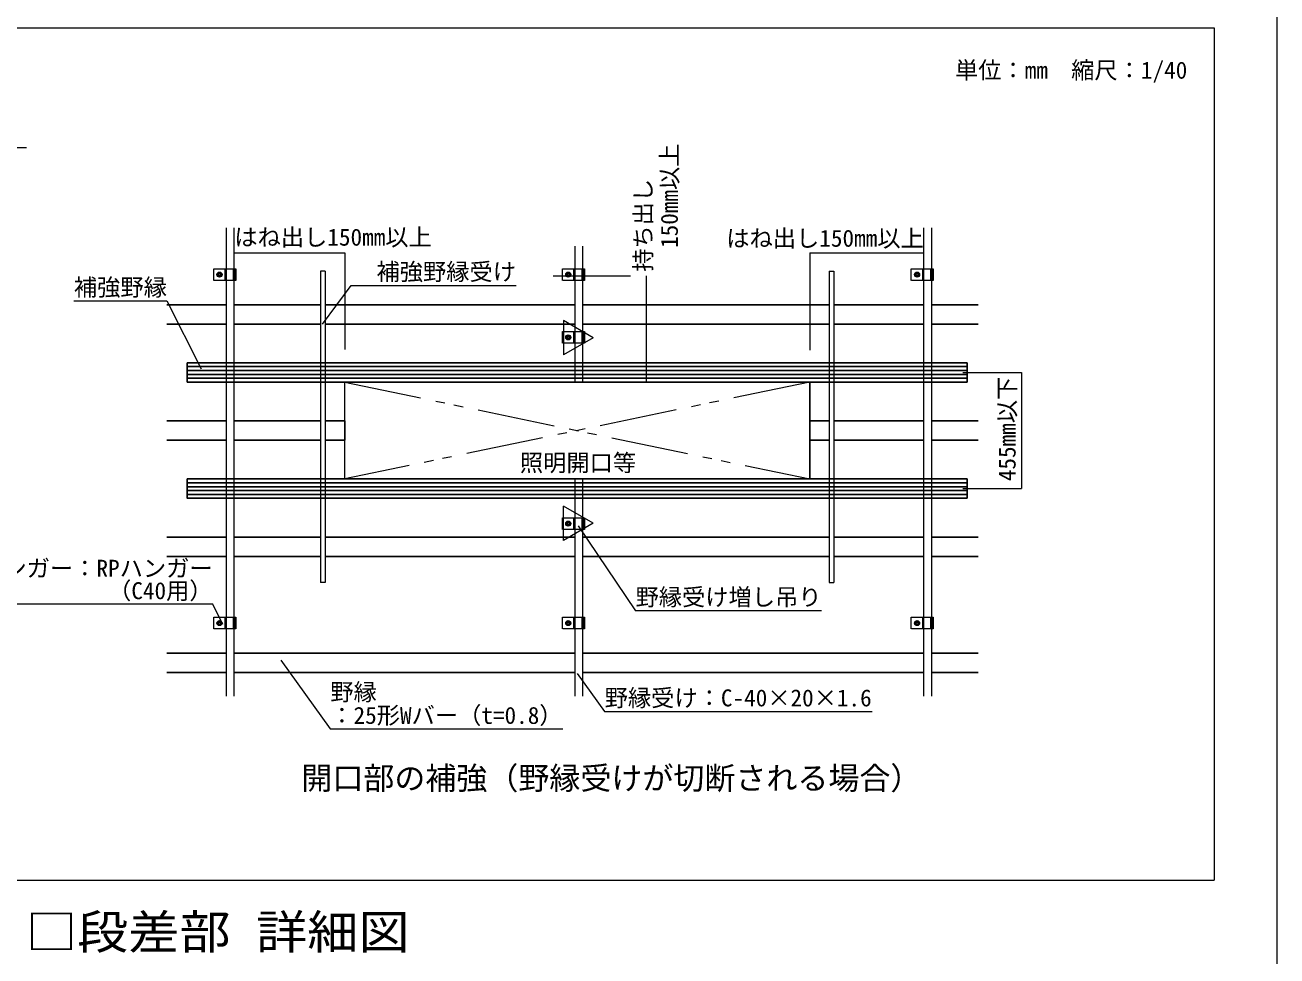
# Model space of a CAD drawing. Units: millimetres at full size, sheet at 1:40; details may follow other scales. Extents: x -7800 to 7800, y -5578 to 5491.
# Drawn here: x 4570 to 7800, y -2391 to 13 of the extents above; entities that cross this region are included whole.
import ezdxf
from ezdxf.enums import TextEntityAlignment as Align

# ---------------------------------------------------------------- set-up
doc = ezdxf.new("R2010")
doc.units = ezdxf.units.MM
doc.header["$LTSCALE"] = 40
for name, pattern in [('CHAIN1', [8, 5, -1, 1, -1]), ('DASHED1', [1.8, 1.2, -0.6]), ('DOUBLE_CHAIN1', [8.8, 5, -1, 0.6, -0.6, 0.6, -1])]:
    doc.linetypes.add(name, pattern=pattern)
for name, color, linetype, lineweight in [('6-1_吊り材', 4, 'Continuous', 9), ('6-2_野縁受け', 3, 'Continuous', 18), ('6-3_野縁', 2, 'Continuous', 25), ('6-5_寸法', 4, 'Continuous', 9), ('6-6_文字', 7, 'Continuous', 18), ('6-D', 7, 'Continuous', 18), ('F-2_太線１', 3, 'Continuous', 18), ('F-6_文字', 7, 'Continuous', 18)]:
    doc.layers.add(name, color=color, linetype=linetype, lineweight=lineweight)
doc.styles.add('ＭＳ ゴシック', font='')
doc.styles.get('ＭＳ ゴシック').set_extended_font_data('MS Gothic')

msp = doc.modelspace()

# ---------------------------------------------------------------- linework, layer by layer
at = {"layer": '6-1_吊り材'}
for p, q in [((5056.36, -646.94), (5056.36, -616.94)), ((5056.36, -616.94), (5113.16, -616.94)), ((5088.36, -616.94), (5088.36, -646.94)), ((5106.26, -616.94), (5106.26, -646.94)), ((5110.25, -616.94), (5110.25, -646.94)), ((5113.16, -616.94), (5113.16, -646.94)), ((5956.36, -646.94), (5956.36, -616.94)), ((5956.36, -616.94), (6013.16, -616.94)), ((5988.36, -616.94), (5988.36, -646.94)), ((6006.26, -616.94), (6006.26, -646.94)), ((6010.25, -616.94), (6010.25, -646.94)), ((6013.16, -616.94), (6013.16, -646.94)), ((6856.36, -646.94), (6856.36, -616.94)), ((6856.36, -616.94), (6913.16, -616.94)), ((6888.36, -616.94), (6888.36, -646.94)), ((6906.26, -616.94), (6906.26, -646.94)), ((6910.25, -616.94), (6910.25, -646.94)), ((6913.16, -616.94), (6913.16, -646.94)), ((5113.16, -646.94), (5056.92, -646.94)), ((6013.16, -646.94), (5956.92, -646.94)), ((6913.16, -646.94), (6856.92, -646.94)), ((5958.61, -750.73), (5958.61, -839.29)), ((6035.31, -795.01), (5958.61, -750.73)), ((5956.36, -809.22), (5956.36, -779.22)), ((5956.36, -779.22), (6013.16, -779.22)), ((6035.31, -795.01), (5958.61, -839.29)), ((5988.36, -779.22), (5988.36, -809.22)), ((6006.26, -779.22), (6006.26, -809.22)), ((6010.25, -779.22), (6010.25, -809.22)), ((6013.16, -779.22), (6013.16, -809.22)), ((6013.16, -809.22), (5956.92, -809.22)), ((5958.61, -1318.53), (5958.61, -1229.97)), ((6035.31, -1274.25), (5958.61, -1229.97)), ((5956.36, -1290.04), (5956.36, -1260.04)), ((5956.36, -1260.04), (6013.16, -1260.04)), ((6013.16, -1290.04), (5956.92, -1290.04)), ((6035.31, -1274.25), (5958.61, -1318.53)), ((5988.36, -1260.04), (5988.36, -1290.04)), ((6006.26, -1260.04), (6006.26, -1290.04)), ((6010.25, -1260.04), (6010.25, -1290.04)), ((6013.16, -1260.04), (6013.16, -1290.04)), ((5056.36, -1546.94), (5056.36, -1516.94)), ((5056.36, -1516.94), (5113.16, -1516.94)), ((5088.36, -1516.94), (5088.36, -1546.94)), ((5106.26, -1516.94), (5106.26, -1546.94)), ((5110.25, -1516.94), (5110.25, -1546.94)), ((5113.16, -1516.94), (5113.16, -1546.94)), ((5956.36, -1546.94), (5956.36, -1516.94)), ((5956.36, -1516.94), (6013.16, -1516.94)), ((5988.36, -1516.94), (5988.36, -1546.94)), ((6006.26, -1516.94), (6006.26, -1546.94)), ((6010.25, -1516.94), (6010.25, -1546.94)), ((6013.16, -1516.94), (6013.16, -1546.94)), ((6856.36, -1546.94), (6856.36, -1516.94)), ((6856.36, -1516.94), (6913.16, -1516.94)), ((6888.36, -1516.94), (6888.36, -1546.94)), ((6906.26, -1516.94), (6906.26, -1546.94)), ((6910.25, -1516.94), (6910.25, -1546.94)), ((6913.16, -1516.94), (6913.16, -1546.94)), ((5113.16, -1546.94), (5056.92, -1546.94)), ((6013.16, -1546.94), (5956.92, -1546.94)), ((6913.16, -1546.94), (6856.92, -1546.94))]:
    msp.add_line(p, q, dxfattribs=at)
at = {"layer": '6-1_吊り材', "linetype": 'DASHED1'}
for p, q in [((5085.16, -616.94), (5085.16, -646.94)), ((5985.16, -616.94), (5985.16, -646.94)), ((6885.16, -616.94), (6885.16, -646.94)), ((5985.16, -779.22), (5985.16, -809.22)), ((5985.16, -1260.04), (5985.16, -1290.04)), ((5085.16, -1516.94), (5085.16, -1546.94)), ((5985.16, -1516.94), (5985.16, -1546.94)), ((6885.16, -1516.94), (6885.16, -1546.94))]:
    msp.add_line(p, q, dxfattribs=at)
at = {"layer": '6-1_吊り材'}
for points in [[(5065.86, -628.76), (5071.36, -625.58), (5076.86, -628.76), (5076.86, -635.11), (5071.36, -638.29), (5065.86, -635.11)], [(5965.86, -628.76), (5971.36, -625.58), (5976.86, -628.76), (5976.86, -635.11), (5971.36, -638.29), (5965.86, -635.11)], [(6865.86, -628.76), (6871.36, -625.58), (6876.86, -628.76), (6876.86, -635.11), (6871.36, -638.29), (6865.86, -635.11)], [(5965.86, -791.05), (5971.36, -787.87), (5976.86, -791.05), (5976.86, -797.4), (5971.36, -800.58), (5965.86, -797.4)], [(5965.86, -1271.86), (5971.36, -1268.69), (5976.86, -1271.86), (5976.86, -1278.22), (5971.36, -1281.39), (5965.86, -1278.22)], [(5065.86, -1528.76), (5071.36, -1525.58), (5076.86, -1528.76), (5076.86, -1535.11), (5071.36, -1538.29), (5065.86, -1535.11)], [(5965.86, -1528.76), (5971.36, -1525.58), (5976.86, -1528.76), (5976.86, -1535.11), (5971.36, -1538.29), (5965.86, -1535.11)], [(6865.86, -1528.76), (6871.36, -1525.58), (6876.86, -1528.76), (6876.86, -1535.11), (6871.36, -1538.29), (6865.86, -1535.11)]]:
    msp.add_lwpolyline(points, close=True, dxfattribs=at)
for centre, radius in [((5071.36, -631.94), 6.5), ((5071.36, -631.94), 5.24), ((5071.36, -631.94), 3.5), ((5971.36, -631.94), 6.5), ((5971.36, -631.94), 5.24), ((5971.36, -631.94), 3.5), ((6871.36, -631.94), 6.5), ((6871.36, -631.94), 5.24), ((6871.36, -631.94), 3.5), ((5971.36, -794.22), 6.5), ((5971.36, -794.22), 5.24), ((5971.36, -794.22), 3.5), ((5971.36, -1275.04), 6.5), ((5971.36, -1275.04), 5.24), ((5971.36, -1275.04), 3.5), ((5071.36, -1531.94), 6.5), ((5071.36, -1531.94), 5.24), ((5071.36, -1531.94), 3.5), ((5971.36, -1531.94), 6.5), ((5971.36, -1531.94), 5.24), ((5971.36, -1531.94), 3.5), ((6871.36, -1531.94), 6.5), ((6871.36, -1531.94), 5.24), ((6871.36, -1531.94), 3.5)]:
    msp.add_circle(centre, radius, dxfattribs=at)
at = {"layer": '6-1_吊り材', "linetype": 'DASHED1'}
for centre in [(5071.36, -631.94), (5971.36, -631.94), (6871.36, -631.94), (5971.36, -794.22), (5971.36, -1275.04), (5071.36, -1531.94), (5971.36, -1531.94), (6871.36, -1531.94)]:
    msp.add_circle(centre, 2.75, dxfattribs=at)
at = {"layer": '6-2_野縁受け'}
for p, q in [((5088.36, -511.4), (5088.36, -1720.63)), ((5108.36, -511.4), (5108.36, -1720.63)), ((6888.36, -511.4), (6888.36, -1720.63)), ((6908.36, -511.4), (6908.36, -1720.63)), ((5988.36, -558.63), (5988.36, -909.63)), ((6008.36, -558.63), (6008.36, -909.63)), ((5332.36, -623.22), (5332.36, -1426.82)), ((5344.36, -623.22), (5332.36, -623.22)), ((5344.36, -623.22), (5344.36, -1426.82)), ((6644.36, -623.22), (6644.36, -1426.82)), ((6644.36, -623.22), (6656.36, -623.22)), ((6656.36, -623.22), (6656.36, -1426.82)), ((5988.36, -909.63), (6008.36, -909.63)), ((5988.36, -1159.63), (5988.36, -1720.63)), ((5988.36, -1159.63), (6008.36, -1159.63)), ((6008.36, -1159.63), (6008.36, -1720.63)), ((5344.36, -1426.82), (5332.36, -1426.82)), ((6644.36, -1426.82), (6656.36, -1426.82))]:
    msp.add_line(p, q, dxfattribs=at)
at = {"layer": '6-3_野縁'}
for p, q in [((5088.36, -709.63), (4935.33, -709.63)), ((5332.36, -709.63), (5108.36, -709.63)), ((5988.36, -709.63), (5344.36, -709.63)), ((6644.36, -709.63), (6008.36, -709.63)), ((6888.36, -709.63), (6656.36, -709.63)), ((7028.99, -709.63), (6908.36, -709.63)), ((5088.36, -759.63), (4935.33, -759.63)), ((5332.36, -759.63), (5108.36, -759.63)), ((5988.36, -759.63), (5344.36, -759.63)), ((6644.36, -759.63), (6008.36, -759.63)), ((6888.36, -759.63), (6656.36, -759.63)), ((7028.99, -759.63), (6908.36, -759.63)), ((4988.36, -859.63), (4988.36, -909.63)), ((7000.36, -859.63), (4988.36, -859.63)), ((7000.36, -869.63), (4988.36, -869.63)), ((7000.36, -859.63), (7000.36, -909.63)), ((7000.36, -879.63), (4988.36, -879.63)), ((7000.36, -889.63), (4988.36, -889.63)), ((7000.36, -899.63), (4988.36, -899.63)), ((7000.36, -909.63), (4988.36, -909.63)), ((5088.36, -1009.63), (4935.33, -1009.63)), ((5332.36, -1009.63), (5108.36, -1009.63)), ((5394.36, -1009.63), (5344.36, -1009.63)), ((5394.36, -1009.63), (5394.36, -1059.63)), ((6644.36, -1009.63), (6594.36, -1009.63)), ((6594.36, -1009.63), (6594.36, -1059.63)), ((6888.36, -1009.63), (6656.36, -1009.63)), ((7028.99, -1009.63), (6908.36, -1009.63)), ((5088.36, -1059.63), (4935.33, -1059.63)), ((5332.36, -1059.63), (5108.36, -1059.63)), ((5394.36, -1059.63), (5344.36, -1059.63)), ((6644.36, -1059.63), (6594.36, -1059.63)), ((6888.36, -1059.63), (6656.36, -1059.63)), ((7028.99, -1059.63), (6908.36, -1059.63)), ((7000.36, -1159.63), (4988.36, -1159.63)), ((7000.36, -1159.63), (7000.36, -1209.63)), ((4988.36, -1169.63), (7000.36, -1169.63)), ((4988.36, -1179.63), (7000.36, -1179.63)), ((4988.36, -1189.63), (7000.36, -1189.63)), ((4988.36, -1199.63), (7000.36, -1199.63)), ((5088.36, -1309.63), (4935.33, -1309.63)), ((5332.36, -1309.63), (5108.36, -1309.63)), ((5988.36, -1309.63), (5344.36, -1309.63)), ((6644.36, -1309.63), (6008.36, -1309.63)), ((6888.36, -1309.63), (6656.36, -1309.63)), ((7028.99, -1309.63), (6908.36, -1309.63)), ((5088.36, -1359.63), (4935.33, -1359.63)), ((5332.36, -1359.63), (5108.36, -1359.63)), ((5988.36, -1359.63), (5344.36, -1359.63)), ((6644.36, -1359.63), (6008.36, -1359.63)), ((6888.36, -1359.63), (6656.36, -1359.63)), ((7028.99, -1359.63), (6908.36, -1359.63)), ((5088.36, -1609.63), (4935.33, -1609.63)), ((5988.36, -1609.63), (5108.36, -1609.63)), ((6888.36, -1609.63), (6008.36, -1609.63)), ((7028.99, -1609.63), (6908.36, -1609.63)), ((5088.36, -1659.63), (4935.33, -1659.63)), ((5988.36, -1659.63), (5108.36, -1659.63)), ((6888.36, -1659.63), (6008.36, -1659.63)), ((7028.99, -1659.63), (6908.36, -1659.63))]:
    msp.add_line(p, q, dxfattribs=at)
msp.add_lwpolyline([(4988.36, -1159.63), (4988.36, -1209.63), (7000.36, -1209.63)], dxfattribs=at)
at = {"layer": '6-5_寸法'}
for p, q in [((5108.36, -575.96), (5395.03, -575.96)), ((5395.03, -575.96), (5395.03, -825.06)), ((6595.03, -575.96), (6595.03, -827.46)), ((6595.03, -575.96), (6888.36, -575.96)), ((6172.3, -635.19), (6172.3, -909.63)), ((7140.92, -884.63), (7140.92, -1184.63))]:
    msp.add_line(p, q, dxfattribs=at)
at = {"layer": '6-5_寸法', "linetype": 'CHAIN1'}
for p, q in [((5932.16, -635.19), (6172.3, -635.19)), ((6989.34, -884.63), (7140.92, -884.63)), ((6989.34, -1184.63), (7140.92, -1184.63))]:
    msp.add_line(p, q, dxfattribs=at)
at = {"layer": '6-6_文字'}
for p, q in [((3973.6, -303.45), (4573.6, -303.45)), ((5996.72, -1281.14), (6144.92, -1499.91)), ((5053.81, -1483.38), (4453.81, -1483.38)), ((5079.62, -1535.66), (5053.81, -1483.38)), ((6624.92, -1499.91), (6144.92, -1499.91)), ((5994.12, -1661.6), (6065.17, -1760.2)), ((6065.17, -1760.2), (6755.17, -1760.2))]:
    msp.add_line(p, q, dxfattribs=at)
for points in [[(5337.4, -759.83), (5411.44, -659.74), (5836.45, -659.74)], [(4695.65, -699.91), (4935.65, -699.91), (5023.98, -875.64)], [(5229.26, -1627.72), (5357.23, -1805.31), (5957.23, -1805.31)]]:
    msp.add_lwpolyline(points, dxfattribs=at)
at = {"layer": '6-D'}
for p, q in [((5394.36, -1159.63), (5394.36, -909.63)), ((5394.36, -1159.63), (5394.36, -909.63)), ((6594.36, -1159.63), (6594.36, -909.63))]:
    msp.add_line(p, q, dxfattribs=at)
at = {"layer": '6-D', "linetype": 'DOUBLE_CHAIN1'}
for p, q in [((5394.36, -909.63), (6594.36, -1159.63)), ((6594.36, -909.63), (5394.36, -1159.63))]:
    msp.add_line(p, q, dxfattribs=at)
at = {"layer": '6-D'}
msp.add_lwpolyline([(5394.36, -909.63), (6594.36, -909.63), (6594.36, -1159.63), (5394.36, -1159.63)], close=True, dxfattribs=at)
at = {"layer": 'F-2_太線１'}
for p, q in [((7800, 5485.15), (7800, -5514.85)), ((78.17, 5.07), (7638.17, 5.07)), ((7638.17, 5.07), (7638.17, -2195.73)), ((78.17, -2195.73), (7638.17, -2195.73))]:
    msp.add_line(p, q, dxfattribs=at)

# ---------------------------------------------------------------- texts
at = {"layer": '6-5_寸法', "color": 7, "style": 'ＭＳ ゴシック'}
for s, p in [('150mm以上', (6267.27, -563.14)), ('持ち出し', (6199.6, -624.62)), ('455mm以下', (7138.81, -1165.4))]:
    msp.add_text(s, height=43.99, rotation=90, dxfattribs=at).set_placement(p, align=Align.BOTTOM_LEFT)
for p in [(5109.57, -570.46), (6379.03, -573.27)]:
    msp.add_text('はね出し150mm以上', height=43.99, dxfattribs=at).set_placement(p, align=Align.BOTTOM_LEFT)
at = {"layer": '6-6_文字', "style": 'ＭＳ ゴシック'}
for s, p in [('単位：mm\u3000縮尺：1/40', (6969.09, -139.2)), ('補強野縁受け', (5476.45, -659.74)), ('補強野縁', (4695.65, -699.91)), ('照明開口等', (5846.45, -1153.08)), ('ハンガー：RPハンガー', (4453.81, -1425.51)), ('（C40用）', (4783.81, -1483.38)), ('野縁受け増し吊り', (6144.92, -1499.91)), ('野縁', (5357.23, -1744.98)), ('野縁受け：C-40×20×1.6', (6065.17, -1760.2)), ('：25形Wバー（t=0.8）', (5357.23, -1805.31))]:
    msp.add_text(s, height=43.99, dxfattribs=at).set_placement(p, align=Align.BOTTOM_LEFT)
at = {"layer": '6-6_文字', "color": 3, "style": 'ＭＳ ゴシック'}
msp.add_text('開口部の補強（野縁受けが切断される場合）', height=58.65, dxfattribs=at).set_placement((5282.56, -1979.13), align=Align.BOTTOM_LEFT)
at = {"layer": 'F-6_文字', "style": 'ＭＳ ゴシック', "width": 1.1}
msp.add_text('□段差部 詳細図', height=87.98, dxfattribs=at).set_placement((4571.89, -2399.73), align=Align.BOTTOM_LEFT)

doc.saveas('drawing.dxf')
